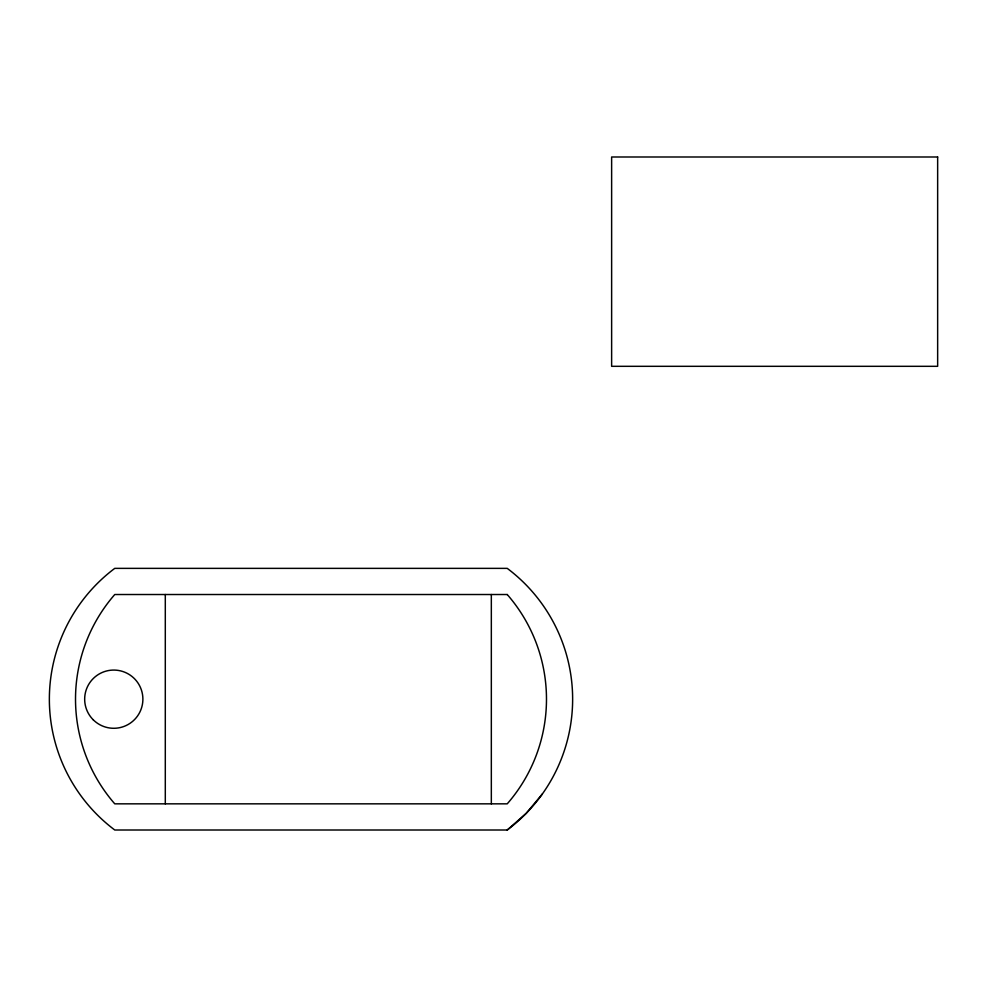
<?xml version="1.0" encoding="UTF-8"?>
<svg xmlns="http://www.w3.org/2000/svg" width="987" height="987" viewBox="0 0 987 987"><rect width="100%" height="100%" fill="white"/><g stroke="black" fill="none" stroke-linecap="round" stroke-linejoin="round"><path stroke-width="1.48" d="M542.369 793.955L526.194 813.337L507.232 830.005L114.763 830.005A163.534 163.534 0 0 1 114.763 568.364L507.232 568.364A163.534 163.534 0 0 1 507.232 830.005M491.329 594.519L491.329 803.837M165.298 594.519L165.298 803.837M937.65 156.995L611.632 156.995L611.632 366.313L937.65 366.313L937.65 156.995M507.232 594.519L114.763 594.519A159.166 159.166 0 0 0 114.763 803.837L507.232 803.837A159.166 159.166 0 0 0 507.232 594.519M93.197 719.757A29.104 29.104 0 0 0 141.894 706.717A29.104 29.104 0 0 0 106.251 671.061A29.104 29.104 0 0 0 93.197 719.757"/></g></svg>
